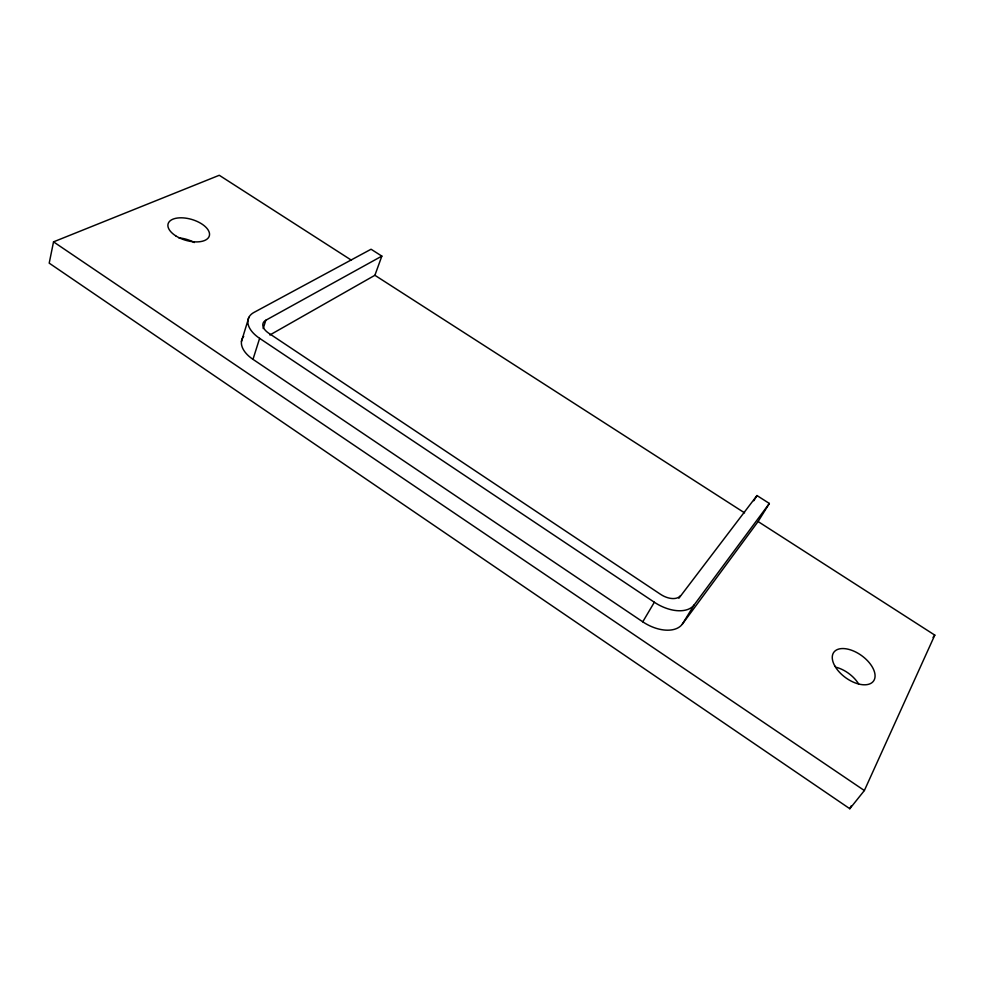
<?xml version="1.0" encoding="UTF-8"?>
<svg xmlns="http://www.w3.org/2000/svg" width="984" height="984" viewBox="0 0 984 984"><rect width="100%" height="100%" fill="white"/><g stroke="black" fill="none" stroke-linecap="round" stroke-linejoin="round"><path stroke-width="1.48" d="M351.399 260.194L219.272 175.275L53.53 241.855L49.2 263.146L849.819 808.725L864.37 790.533L934.8 635.123L758.086 521.545L682.342 624.127A32.57 19.705 31.3 0 1 642.761 621.814L252.986 359.344A30.43 17.097 18.1 0 1 243.7 336.356M241.449 341.485L248.866 317.352M252.986 359.344L259.628 338.348A30.75 16.9 18.3 0 1 254.032 312.395L371.066 249.235L381.841 256.111L374.892 275.286L269.887 334.99M263.195 328.558L265.828 320.243L381.841 256.111M849.819 808.725L851.111 805.933M642.761 621.814L654.348 602.245A32.939 19.52 31.1 0 0 694.212 604.84L769.353 503.451L756.979 495.555L678.874 598.26M753.806 500.745L756.979 495.555M682.342 624.127L694.212 604.84M758.086 521.545L769.353 503.451M933.041 637.398L934.8 635.123M374.892 275.286L744.568 512.861M259.628 338.348L654.348 602.245M53.53 241.855L864.37 790.533M178.916 237.882A21.279 10.984 16.2 0 1 194.34 242.544M836.154 667.263A24.256 13.764 36.2 0 1 858.626 683.917M680.424 595.677A16.47 9.754 31.1 0 1 660.584 594.336L268.73 333.195A15.375 8.45 18.3 0 1 265.828 320.243M834.838 665.996A24.514 13.628 35.9 0 0 871.91 682.699A24.514 13.628 35.9 0 0 854.296 651.346A24.514 13.628 35.9 0 0 834.838 665.996M175.644 235.779A21.488 10.861 16.4 0 0 209.297 235.988A21.488 10.861 16.4 0 0 181.167 217.808A21.488 10.861 16.4 0 0 175.644 235.779"/></g></svg>
